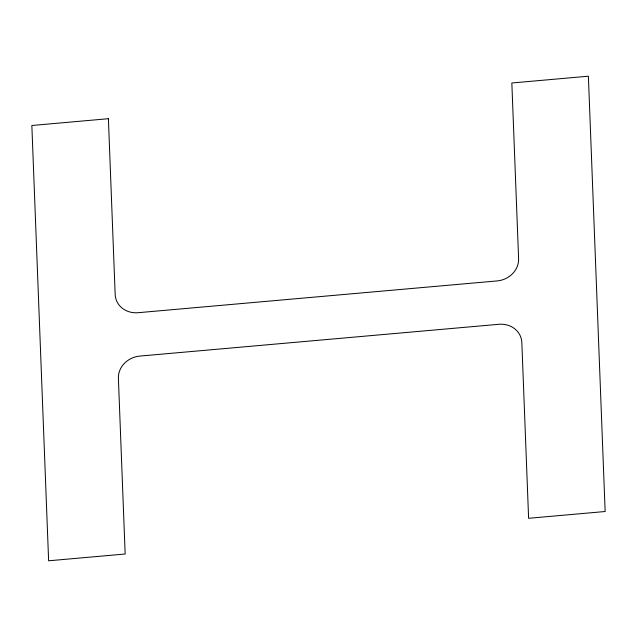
<?xml version="1.0" encoding="UTF-8"?>
<svg xmlns="http://www.w3.org/2000/svg" width="637" height="637" viewBox="0 0 637 637"><rect width="100%" height="100%" fill="white"/><g stroke="black" fill="none" stroke-linecap="round" stroke-linejoin="round"><path stroke-width="0.96" d="M108.394 118.705L31.85 125.489L48.619 560.791L125.163 554.015L118.394 378.306A22.399 20.129 -17.6 0 1 139.806 356.083L498.867 324.297A22.399 20.129 -17.6 0 1 521.838 342.587L528.606 518.295L605.15 511.511L588.381 76.209L511.837 82.985L518.606 258.694A22.399 20.129 -17.6 0 1 497.194 280.917L138.133 312.703A22.399 20.129 -17.6 0 1 115.162 294.413L108.394 118.705"/></g></svg>
